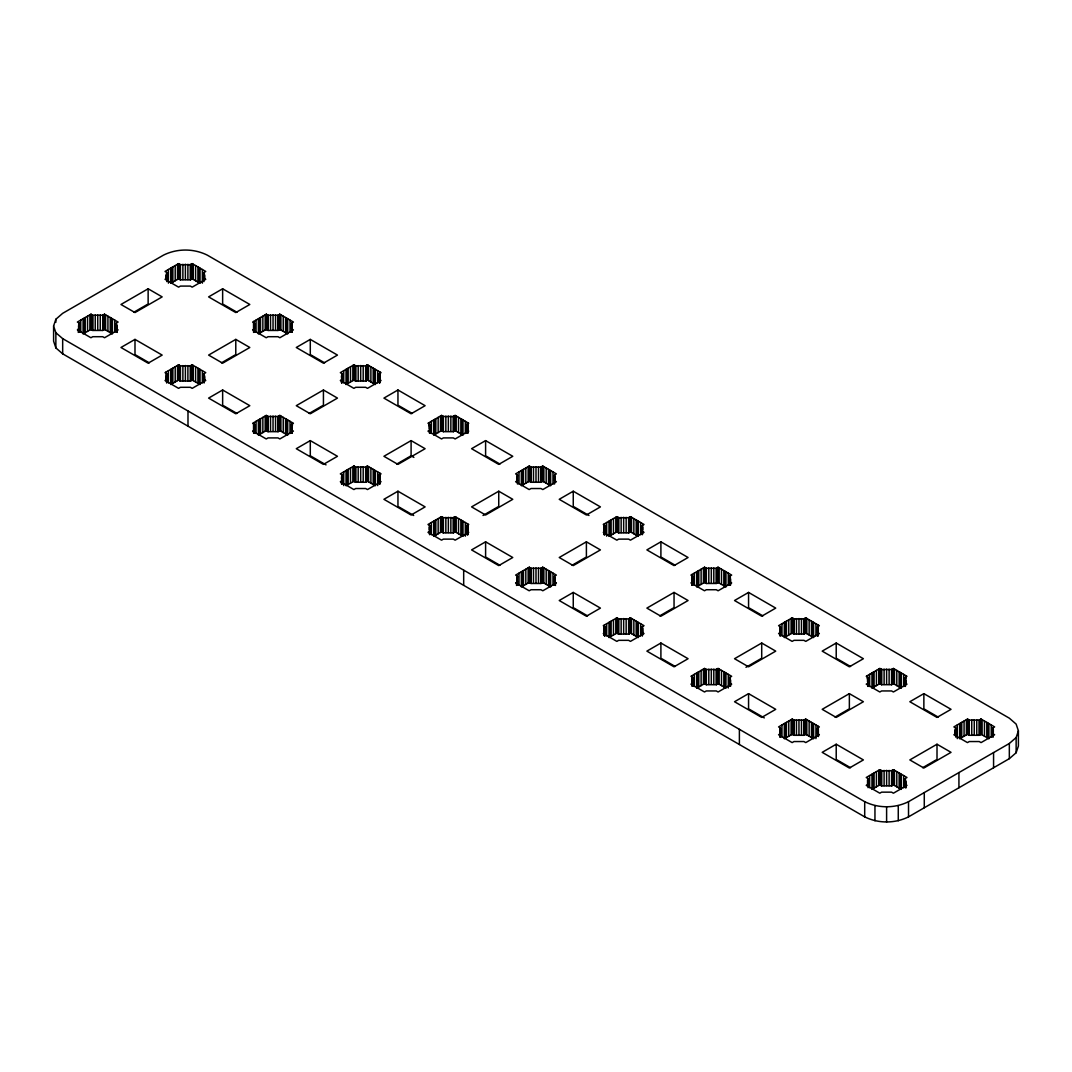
<?xml version="1.0" encoding="UTF-8"?>
<svg xmlns="http://www.w3.org/2000/svg" width="1072" height="1072" viewBox="0 0 1072 1072"><rect width="100%" height="100%" fill="white"/><g stroke="black" fill="none" stroke-linecap="round" stroke-linejoin="round"><path stroke-width="1.5" d="M78.524 329.024L79.181 323.114L77.358 322.056L90.946 314.217L92.755 315.262L102.711 315.262L104.533 314.217L118.121 322.056L116.299 323.114L116.299 332.226M116.299 323.114L116.299 328.849L118.121 329.908L104.533 337.747L102.711 336.702L92.755 336.702L90.946 337.747L77.358 329.908L79.181 328.849L78.524 325.982M166.173 278.412L166.83 272.502L165.008 271.457L178.595 263.618L180.418 264.663L190.36 264.663L192.183 263.618L205.77 271.457L203.948 272.502L203.948 281.614M166.173 379.622L166.83 373.713L165.008 372.667L178.595 364.828L180.418 365.874L190.36 365.874L192.183 364.828L205.77 372.667L203.948 373.713L203.948 382.825M203.948 272.502L203.948 278.251L205.77 279.296L192.183 287.149L190.36 286.09L180.418 286.09L178.595 287.149L165.008 279.296L166.83 278.251L166.173 275.383M203.948 373.713L203.948 379.461L205.77 380.506L192.183 388.359L190.36 387.3L180.418 387.3L178.595 388.359L165.008 380.506L166.83 379.461L166.173 376.594M254.479 323.114L254.479 328.849L252.657 329.908L266.245 337.747L268.067 336.702L278.01 336.702L279.832 337.747L293.42 329.908L291.597 328.849L291.597 323.114L293.42 322.056L279.832 314.217L278.01 315.262L268.067 315.262L266.245 314.217L252.657 322.056L254.479 323.114L254.479 332.226M254.479 424.324L254.479 430.073L252.657 431.118L266.245 438.957L268.067 437.912L278.01 437.912L279.832 438.957L293.42 431.118L291.597 430.073L291.597 424.324L293.42 423.279L279.832 415.427L278.01 416.485L268.067 416.485L266.245 415.427L252.657 423.279L254.479 424.324L254.479 433.101M341.486 382.664L342.129 373.713L340.32 372.667L353.907 364.828L355.716 365.874L365.673 365.874L367.482 364.828L381.069 372.667L379.26 373.713L379.26 382.825M341.486 483.874L342.129 474.923L340.32 473.878L353.907 466.039L355.716 467.084L365.673 467.084L367.482 466.039L381.069 473.878L379.26 474.923L379.26 484.035M429.792 424.324L429.792 430.073L427.969 431.118L441.557 438.957L443.366 437.912L453.322 437.912L455.144 438.957L468.732 431.118L466.91 430.073L466.91 424.324L468.732 423.279L455.144 415.427L453.322 416.485L443.366 416.485L441.557 415.427L427.969 423.279L429.792 424.324L429.792 433.101M429.792 525.535L429.792 531.283L427.969 532.328L441.557 540.167L443.366 539.122L453.322 539.122L455.144 540.167L468.732 532.328L466.91 531.283L466.91 525.535L468.732 524.489L455.144 516.637L453.322 517.696L443.366 517.696L441.557 516.637L427.969 524.489L429.792 525.535L429.792 534.647M516.784 480.832L517.441 474.923L515.619 473.878L529.206 466.039L531.029 467.084L540.971 467.084L542.794 466.039L556.381 473.878L554.559 474.923L554.559 484.035M516.784 582.056L517.441 576.146L515.619 575.088L529.206 567.249L531.029 568.294L540.971 568.294L542.794 567.249L556.381 575.088L554.559 576.146L554.559 585.258M554.559 474.923L554.559 480.671L556.381 481.717L542.794 489.569L540.971 488.524L531.029 488.524L529.206 489.569L515.619 481.717L517.441 480.671L516.784 477.804M554.559 576.146L554.559 581.882L556.381 582.94L542.794 590.779L540.971 589.734L531.029 589.734L529.206 590.779L515.619 582.94L517.441 581.882L516.784 579.014M605.09 525.535L605.09 531.283L603.268 532.328L616.856 540.167L618.678 539.122L628.634 539.122L630.443 540.167L644.031 532.328L642.208 531.283L642.208 525.535L644.031 524.489L630.443 516.637L628.634 517.696L618.678 517.696L616.856 516.637L603.268 524.489L605.09 525.535L605.09 534.647M605.09 626.745L605.09 632.493L603.268 633.539L616.856 641.391L618.678 640.332L628.634 640.332L630.443 641.391L644.031 633.539L642.208 632.493L642.208 626.745L644.031 625.7L630.443 617.847L628.634 618.906L618.678 618.906L616.856 617.847L603.268 625.7L605.09 626.745L605.09 635.857M692.097 585.084L692.74 576.146L690.931 575.088L704.518 567.249L706.327 568.294L716.284 568.294L718.093 567.249L731.68 575.088L729.871 576.146L729.871 585.258M692.097 686.294L692.74 677.357L690.931 676.298L704.518 668.459L706.327 669.504L716.284 669.504L718.093 668.459L731.68 676.298L729.871 677.357L729.871 686.134M729.871 576.146L729.871 581.882L731.68 582.94L718.093 590.779L716.284 589.734L706.327 589.734L704.518 590.779L690.931 582.94L692.74 581.882L692.097 579.014M729.871 677.357L729.871 683.092L731.68 684.15L718.093 691.989L716.284 690.944L706.327 690.944L704.518 691.989L690.931 684.15L692.74 683.092L692.097 680.224M780.403 626.745L780.403 632.493L778.58 633.539L792.168 641.391L793.99 640.332L803.933 640.332L805.755 641.391L819.343 633.539L817.521 632.493L817.521 626.745L819.343 625.7L805.755 617.847L803.933 618.906L793.99 618.906L792.168 617.847L778.58 625.7L780.403 626.745L780.403 635.857M780.403 727.955L780.403 733.704L778.58 734.749L792.168 742.601L793.99 741.543L803.933 741.543L805.755 742.601L819.343 734.749L817.521 733.704L817.521 727.955L819.343 726.91L805.755 719.071L803.933 720.116L793.99 720.116L792.168 719.071L778.58 726.91L780.403 727.955L780.403 737.067M868.052 677.357L868.052 683.092L866.23 684.15L879.817 691.989L881.64 690.944L891.582 690.944L893.405 691.989L906.992 684.15L905.17 683.092L905.17 677.357L906.992 676.298L893.405 668.459L891.582 669.504L881.64 669.504L879.817 668.459L866.23 676.298L868.052 677.357L868.052 686.469M868.052 778.567L868.052 784.302L866.23 785.361L879.817 793.2L881.64 792.154L891.582 792.154L893.405 793.2L906.992 785.361L905.17 784.302L905.17 778.567L906.992 777.508L893.405 769.669L891.582 770.714L881.64 770.714L879.817 769.669L866.23 777.508L868.052 778.567L868.052 787.679M955.045 733.864L955.701 727.955L953.879 726.91L967.467 719.071L969.289 720.116L979.245 720.116L981.054 719.071L994.642 726.91L992.819 727.955L992.819 737.067M53.6 325.982L55.865 319.255L62.672 313.332L163.48 255.136C177.108 248.356 193.67 248.356 207.298 255.136L1009.328 718.173L1016.135 724.096L1018.4 730.836L1018.4 746.018L1016.135 752.745L1009.328 758.668L908.52 816.864C894.892 823.644 878.33 823.644 864.702 816.864L62.672 353.827L55.865 347.904L53.6 341.164L53.6 325.982L55.865 332.722L55.865 347.904M1016.135 752.745L1016.135 737.563L1018.4 730.836M55.865 332.722L62.672 338.631L864.702 801.682C878.33 808.449 894.892 808.449 908.52 801.682L1009.328 743.486L1016.135 737.563M148.137 288.783L120.962 304.475L134.992 312.568L162.167 296.89L148.137 288.783L148.137 303.979L133.839 312.233M112.386 318.746L112.386 333.941L104.533 329.399L102.711 330.457L92.755 330.457L90.946 329.399L83.093 333.941L83.093 318.746M200.035 268.147L200.035 283.33L192.183 278.8L190.36 279.846L180.418 279.846L178.595 278.8L170.743 283.33L170.743 268.147M134.992 339.395L120.962 347.489L148.137 363.18L162.167 355.087L134.992 339.395L134.992 354.577L149.289 362.832M222.641 288.783L208.611 296.89L235.786 312.568L249.816 304.475L222.641 288.783L222.641 303.979L236.939 312.233M235.786 339.395L208.611 355.087L222.641 363.18L249.816 347.489L235.786 339.395L235.786 354.577L221.489 362.832M200.035 369.358L200.035 384.54L192.183 380.011L190.36 381.056L180.418 381.056L178.595 380.011L170.743 384.54L170.743 369.358M287.685 318.746L287.685 333.941L279.832 329.399L278.01 330.457L268.067 330.457L266.245 329.399L258.392 333.941L258.392 318.746M222.641 389.994L208.611 398.101L235.786 413.779L249.816 405.685L222.641 389.994L222.641 405.189L236.939 413.444M310.29 339.395L296.274 347.489L323.436 363.18L337.466 355.087L310.29 339.395L310.29 354.577L324.602 362.832M323.436 389.994L296.274 405.685L310.29 413.779L337.466 398.101L323.436 389.994L323.436 405.189L309.138 413.444M287.685 419.969L287.685 435.152L279.832 430.609L278.01 431.668L268.067 431.668L266.245 430.609L258.392 435.152L258.392 419.969M375.347 369.358L375.347 384.54L367.482 380.011L365.673 381.056L355.716 381.056L353.907 380.011L346.042 384.54L346.042 369.358M310.29 440.605L296.274 448.699L323.436 464.39L337.466 456.297L310.29 440.605L310.29 455.788L326.022 464.873M397.953 389.994L383.923 398.101L411.099 413.779L425.115 405.685L397.953 389.994L397.953 405.189L412.251 413.444M411.099 440.605L383.923 456.297L397.953 464.39L425.115 448.699L411.099 440.605L411.099 455.788L396.787 464.042M375.347 470.568L375.347 485.75L367.482 481.221L365.673 482.266L355.716 482.266L353.907 481.221L346.042 485.75L346.042 470.568M462.997 419.969L462.997 435.152L455.144 430.609L453.322 431.668L443.366 431.668L441.557 430.609L433.704 435.152L433.704 419.969M397.953 491.217L383.923 499.311L411.099 515.002L425.115 506.895L397.953 491.217L397.953 506.399L413.685 515.485M485.603 440.605L471.573 448.699L498.748 464.39L512.778 456.297L485.603 440.605L485.603 455.788L499.9 464.042M498.748 491.217L471.573 506.895L485.603 515.002L512.778 499.311L498.748 491.217L498.748 506.399L483.016 515.485M462.997 521.18L462.997 536.362L455.144 531.833L453.322 532.878L443.366 532.878L441.557 531.833L433.704 536.362L433.704 521.18M550.646 470.568L550.646 485.75L542.794 481.221L540.971 482.266L531.029 482.266L529.206 481.221L521.354 485.75L521.354 470.568M485.603 541.816L471.573 549.909L498.748 565.601L512.778 557.507L485.603 541.816L485.603 556.998L499.9 565.266M573.252 491.217L559.222 499.311L586.397 515.002L600.427 506.895L573.252 491.217L573.252 506.399L588.984 515.485M586.397 541.816L559.222 557.507L573.252 565.601L600.427 549.909L586.397 541.816L586.397 556.998L572.1 565.266M550.646 571.778L550.646 586.974L542.794 582.431L540.971 583.476L531.029 583.476L529.206 582.431L521.354 586.974L521.354 571.778M638.296 521.18L638.296 536.362L630.443 531.833L628.634 532.878L618.678 532.878L616.856 531.833L609.003 536.362L609.003 521.18M573.252 592.427L559.222 600.521L586.397 616.212L600.427 608.105L573.252 592.427L573.252 607.61L587.55 615.864M660.901 541.816L646.885 549.909L674.047 565.601L688.077 557.507L660.901 541.816L660.901 556.998L675.213 565.266M674.047 592.427L646.885 608.105L660.901 616.212L688.077 600.521L674.047 592.427L674.047 607.61L659.749 615.864M638.296 622.39L638.296 637.572L630.443 633.043L628.634 634.088L618.678 634.088L616.856 633.043L609.003 637.572L609.003 622.39M725.958 571.778L725.958 586.974L718.093 582.431L716.284 583.476L706.327 583.476L704.518 582.431L696.653 586.974L696.653 571.778M660.901 643.026L646.885 651.133L674.047 666.811L688.077 658.717L660.901 643.026L660.901 658.221L675.213 666.476M748.564 592.427L734.534 600.521L761.71 616.212L775.726 608.105L748.564 592.427L748.564 607.61L762.862 615.864M761.71 643.026L734.534 658.717L748.564 666.811L775.726 651.133L761.71 643.026L761.71 658.221L745.978 667.293M725.958 672.988L725.958 688.184L718.093 683.641L716.284 684.7L706.327 684.7L704.518 683.641L696.653 688.184L696.653 672.988M813.608 622.39L813.608 637.572L805.755 633.043L803.933 634.088L793.99 634.088L792.168 633.043L784.315 637.572L784.315 622.39M748.564 693.638L734.534 701.731L761.71 717.423L775.726 709.329L748.564 693.638L748.564 708.82L764.296 717.905M836.214 643.026L822.184 651.133L849.359 666.811L863.389 658.717L836.214 643.026L836.214 658.221L850.511 666.476M849.359 693.638L822.184 709.329L836.214 717.423L863.389 701.731L849.359 693.638L849.359 708.82L835.061 717.074M813.608 723.6L813.608 738.782L805.755 734.253L803.933 735.298L793.99 735.298L792.168 734.253L784.315 738.782L784.315 723.6M901.257 672.988L901.257 688.184L893.405 683.641L891.582 684.7L881.64 684.7L879.817 683.641L871.965 688.184L871.965 672.988M836.214 744.236L822.184 752.343L849.359 768.021L863.389 759.927L836.214 744.236L836.214 759.432L850.511 767.686M923.863 693.638L909.833 701.731L937.008 717.423L951.038 709.329L923.863 693.638L923.863 708.82L938.161 717.074M937.008 744.236L909.833 759.927L923.863 768.021L951.038 752.343L937.008 744.236L937.008 759.432L922.711 767.686M901.257 774.212L901.257 789.394L893.405 784.851L891.582 785.91L881.64 785.91L879.817 784.851L871.965 789.394L871.965 774.212M988.907 723.6L988.907 738.782L981.054 734.253L979.245 735.298L969.289 735.298L967.467 734.253L959.614 738.782L959.614 723.6M411.099 455.788L413.899 457.409M992.819 727.955L992.819 733.704L994.642 734.749L981.054 742.601L979.245 741.543L969.289 741.543L967.467 742.601L953.879 734.749L955.701 733.704L955.045 730.836M379.26 373.713L379.26 379.461L381.069 380.506L367.482 388.359L365.673 387.3L355.716 387.3L353.907 388.359L340.32 380.506L342.129 379.461L341.486 376.594M379.26 474.923L379.26 480.671L381.069 481.717L367.482 489.569L365.673 488.524L355.716 488.524L353.907 489.569L340.32 481.717L342.129 480.671L341.486 477.804M1009.328 743.486L1009.328 758.668M993.57 752.571L993.57 767.766M993.315 729.389L993.315 732.417M993.114 727.794L993.114 736.906M991.252 724.953L991.252 737.094M987.848 722.984L987.848 738.166M986.789 722.367L986.789 737.563M984.458 721.027L984.458 736.209M982.113 719.674L982.113 734.869M981.054 719.071L981.054 734.253M980.773 719.232L980.773 734.414M980.143 719.593L980.143 734.776M979.527 719.955L979.527 735.137M979.245 720.116L979.245 735.298M976.766 719.835L976.766 735.017M974.26 719.741L974.26 734.923M971.755 719.835L971.755 735.017M969.289 720.116L969.289 735.298M969.008 719.955L969.008 735.137M968.378 719.593L968.378 734.776M967.761 719.232L967.761 734.414M967.467 719.071L967.467 734.253M966.408 719.674L966.408 734.869M964.076 721.027L964.076 736.209M961.745 722.367L961.745 737.563M960.673 722.984L960.673 738.166M958.931 772.577L958.931 787.773M957.283 724.953L957.283 738.621M955.701 727.955L955.701 737.067M955.219 729.389L955.219 733.945M924.278 792.583L924.278 807.765M908.52 801.682L908.52 816.864M906.081 784.838L906.081 787.866M905.934 675.695L905.934 678.723M905.827 680.224L905.827 683.266M905.827 781.434L905.827 784.476M905.666 678.777L905.666 683.333M905.666 779.987L905.666 784.543M905.451 683.266L905.451 686.294M905.451 784.476L905.451 787.505M905.17 677.357L905.17 686.469M905.17 778.567L905.17 787.679M903.589 674.342L903.589 686.495M903.589 775.552L903.589 787.706M900.199 672.385L900.199 687.567M900.199 773.595L900.199 788.778M899.14 671.769L899.14 686.951M899.14 772.979L899.14 788.161M898.269 805.608L898.269 820.79M896.795 670.415L896.795 685.611M896.795 771.626L896.795 786.821M894.463 669.075L894.463 684.258M894.463 770.286L894.463 785.468M893.405 668.459L893.405 683.641M893.405 769.669L893.405 784.851M893.123 668.62L893.123 683.815M893.123 769.83L893.123 785.026M892.494 668.982L892.494 684.164M892.494 770.192L892.494 785.387M891.864 669.343L891.864 684.526M891.864 770.554L891.864 785.736M891.582 669.504L891.582 684.7M891.582 770.714L891.582 785.91M889.117 669.223L889.117 684.418M889.117 770.433L889.117 785.629M886.611 669.129L886.611 684.325M886.611 770.339L886.611 785.535M886.611 806.921L886.611 822.103M884.105 669.223L884.105 684.418M884.105 770.433L884.105 785.629M881.64 669.504L881.64 684.7M881.64 770.714L881.64 785.91M881.358 669.343L881.358 684.526M881.358 770.554L881.358 785.736M880.728 668.982L880.728 684.164M880.728 770.192L880.728 785.387M880.099 668.62L880.099 683.815M880.099 769.83L880.099 785.026M879.817 668.459L879.817 683.641M879.817 769.669L879.817 784.851M878.759 669.075L878.759 684.258M878.759 770.286L878.759 785.468M876.427 670.415L876.427 685.611M876.427 771.626L876.427 786.821M874.953 805.608L874.953 820.79M874.082 671.769L874.082 686.951M874.082 772.979L874.082 788.161M873.023 672.385L873.023 687.567M873.023 773.595L873.023 788.778M869.633 674.342L869.633 686.495M869.633 775.552L869.633 787.706M867.771 683.266L867.771 686.294M867.556 678.777L867.556 681.819M867.556 779.987L867.556 784.543M867.288 675.695L867.288 678.723M864.702 801.682L864.702 816.864M818.271 625.083L818.271 635.709M818.271 726.293L818.432 736.544M818.003 628.179L818.003 635.763M818.003 729.389L818.003 735.459M817.802 626.584L817.802 635.696M817.802 727.794L817.802 735.392M817.521 626.745L817.521 635.857M817.521 727.955L817.521 735.553M815.939 623.73L815.939 635.884M815.939 724.953L815.939 738.621M812.549 621.773L812.549 636.956M812.549 722.984L812.549 738.166M811.477 621.157L811.477 636.353M811.477 722.367L811.477 737.563M809.146 619.817L809.146 634.999M809.146 721.027L809.146 736.209M806.814 618.464L806.814 633.646M806.814 719.674L806.814 734.869M805.755 617.847L805.755 633.043M805.755 719.071L805.755 734.253M805.461 618.021L805.461 633.204M805.461 719.232L805.461 734.414M804.844 618.383L804.844 633.565M804.844 719.593L804.844 734.776M804.214 618.745L804.214 633.927M804.214 719.955L804.214 735.137M803.933 618.906L803.933 634.088M803.933 720.116L803.933 735.298M801.467 618.624L801.467 633.807M801.467 719.835L801.467 735.017M798.962 618.531L798.962 633.713M798.962 719.741L798.962 734.923M796.456 618.624L796.456 633.807M796.456 719.835L796.456 735.017M793.99 618.906L793.99 634.088M793.99 720.116L793.99 735.298M793.695 618.745L793.695 633.927M793.695 719.955L793.695 735.137M793.079 618.383L793.079 633.565M793.079 719.593L793.079 734.776M792.449 618.021L792.449 633.204M792.449 719.232L792.449 734.414M792.168 617.847L792.168 633.043M792.168 719.071L792.168 734.253M791.109 618.464L791.109 633.646M791.109 719.674L791.109 734.869M788.764 619.817L788.764 634.999M788.764 721.027L788.764 736.209M786.433 621.157L786.433 636.353M786.433 722.367L786.433 737.563M785.374 621.773L785.374 636.956M785.374 722.984L785.374 738.166M781.97 623.73L781.97 635.884M781.97 724.953L781.97 737.094M780.108 626.584L780.108 635.696M780.108 727.794L780.108 736.906M779.907 628.179L779.907 635.763M779.907 729.389L779.907 736.973M739.385 729.322L739.385 744.517M730.514 579.014L730.514 585.084M730.514 680.224L730.514 686.294M730.354 577.567L730.354 585.165M730.354 678.777L730.354 686.227M730.153 575.972L730.153 585.084M730.153 677.182L730.153 686.294M728.29 573.131L728.29 585.285M728.29 674.342L728.29 688.01M724.886 571.175L724.886 586.357M724.886 672.385L724.886 687.567M723.828 570.559L723.828 585.741M723.828 671.769L723.828 686.951M721.496 569.205L721.496 584.387M721.496 670.415L721.496 685.611M719.165 567.865L719.165 583.047M719.165 669.075L719.165 684.258M718.093 567.249L718.093 582.431M718.093 668.459L718.093 683.641M717.811 567.41L717.811 582.592M717.811 668.62L717.811 683.815M717.195 567.771L717.195 582.954M717.195 668.982L717.195 684.164M716.565 568.133L716.565 583.315M716.565 669.343L716.565 684.526M716.284 568.294L716.284 583.476M716.284 669.504L716.284 684.7M713.805 568.013L713.805 583.195M713.805 669.223L713.805 684.418M711.312 567.919L711.312 583.101M711.312 669.129L711.312 684.325M708.806 568.013L708.806 583.195M708.806 669.223L708.806 684.418M706.327 568.294L706.327 583.476M706.327 669.504L706.327 684.7M706.046 568.133L706.046 583.315M706.046 669.343L706.046 684.526M705.416 567.771L705.416 582.954M705.416 668.982L705.416 684.164M704.8 567.41L704.8 582.592M704.8 668.62L704.8 683.815M704.518 567.249L704.518 582.431M704.518 668.459L704.518 683.641M703.446 567.865L703.446 583.047M703.446 669.075L703.446 684.258M701.115 569.205L701.115 584.387M701.115 670.415L701.115 685.611M698.783 570.559L698.783 585.741M698.783 671.769L698.783 686.951M697.725 571.175L697.725 586.357M697.725 672.385L697.725 687.567M694.321 573.131L694.321 585.285M694.321 674.342L694.321 686.495M692.74 576.146L692.74 585.258M692.74 677.357L692.74 686.134M692.458 575.972L692.257 585.165M692.458 677.182L692.458 686.294M691.989 574.485L691.989 585.111M691.989 675.695L691.989 684.807M642.704 526.955L642.704 529.997M642.704 628.179L642.865 632.654M642.503 525.374L642.503 534.486M642.503 626.584L642.503 635.696M642.208 525.535L642.208 534.647M642.208 626.745L642.208 635.857M640.641 522.52L640.641 534.673M640.641 623.73L640.641 635.884M637.237 520.563L637.237 535.745M637.237 621.773L637.237 636.956M636.178 519.947L636.178 535.142M636.178 621.157L636.178 636.353M633.847 518.607L633.847 533.789M633.847 619.817L633.847 634.999M631.502 517.253L631.502 532.436M631.502 618.464L631.502 633.646M630.443 516.637L630.443 531.833M630.443 617.847L630.443 633.043M630.162 516.811L630.162 531.993M630.162 618.021L630.162 633.204M629.532 517.16L629.532 532.355M629.532 618.383L629.532 633.565M628.916 517.521L628.916 532.717M628.916 618.745L628.916 633.927M628.634 517.696L628.634 532.878M628.634 618.906L628.634 634.088M626.155 517.414L626.155 532.596M626.155 618.624L626.155 633.807M623.649 517.32L623.649 532.503M623.649 618.531L623.649 633.713M621.144 517.414L621.144 532.596M621.144 618.624L621.144 633.807M618.678 517.696L618.678 532.878M618.678 618.906L618.678 634.088M618.397 517.521L618.397 532.717M618.397 618.745L618.397 633.927M617.767 517.16L617.767 532.355M617.767 618.383L617.767 633.565M617.15 516.811L617.15 531.993M617.15 618.021L617.15 633.204M616.856 516.637L616.856 531.833M616.856 617.847L616.856 633.043M615.797 517.253L615.797 532.436M615.797 618.464L615.797 633.646M613.465 518.607L613.465 533.789M613.465 619.817L613.465 634.999M611.134 519.947L611.134 535.142M611.134 621.157L611.134 636.353M610.062 520.563L610.062 535.745M610.062 621.773L610.062 636.956M606.672 522.52L606.672 536.188M606.672 623.73L606.672 635.884M604.809 525.374L604.809 534.486M604.809 626.584L604.809 635.696M604.608 526.955L604.608 534.553M604.608 628.179L604.608 635.763M604.34 523.873L604.34 534.499M604.34 625.083L604.34 635.709M604.179 525.012L604.179 534.848M604.179 626.222L604.179 635.334M555.47 582.404L555.47 585.446M555.216 477.804L555.216 480.832M555.216 579.014L555.216 582.056M555.055 476.357L555.055 480.913M555.055 577.567L555.055 582.123M554.84 582.056L554.84 585.084M552.978 471.921L552.978 484.062M552.978 573.131L552.978 585.285M549.588 469.951L549.588 485.147M549.588 571.175L549.588 586.357M548.529 469.348L548.529 484.531M548.529 570.559L548.529 585.741M546.184 467.995L546.184 483.177M546.184 569.205L546.184 584.387M543.852 466.642L543.852 481.837M543.852 567.865L543.852 583.047M542.794 466.039L542.794 481.221M542.794 567.249L542.794 582.431M542.512 466.199L542.512 481.382M542.512 567.41L542.512 582.592M541.883 466.561L541.883 481.743M541.883 567.771L541.883 582.954M541.253 466.923L541.253 482.105M541.253 568.133L541.253 583.315M540.971 467.084L540.971 482.266M540.971 568.294L540.971 583.476M538.506 466.802L538.506 481.985M538.506 568.013L538.506 583.195M536 466.709L536 481.891M536 567.919L536 583.101M533.494 466.802L533.494 481.985M533.494 568.013L533.494 583.195M531.029 467.084L531.029 482.266M531.029 568.294L531.029 583.476M530.747 466.923L530.747 482.105M530.747 568.133L530.747 583.315M530.117 466.561L530.117 481.743M530.117 567.771L530.117 582.954M529.488 466.199L529.488 481.382M529.488 567.41L529.488 582.592M529.206 466.039L529.206 481.221M529.206 567.249L529.206 582.431M528.148 466.642L528.148 481.837M528.148 567.865L528.148 583.047M525.816 467.995L525.816 483.177M525.816 569.205L525.816 584.387M523.471 469.348L523.471 484.531M523.471 570.559L523.471 585.741M522.412 469.951L522.412 485.147M522.412 571.175L522.412 586.357M519.022 471.921L519.022 484.062M519.022 573.131L519.022 585.285M517.441 474.923L517.441 484.035M517.441 576.146L517.441 585.258M516.945 476.357L516.945 480.913M516.945 577.567L517.16 585.084M516.53 582.404L516.53 585.446M467.821 423.802L467.821 432.914M467.821 525.012L467.821 534.848M467.66 422.663L467.66 433.289M467.66 523.873L467.66 534.499M467.392 425.745L467.566 433.276M467.392 526.955L467.392 534.553M467.191 424.164L467.191 433.276M467.191 525.374L467.191 534.486M466.91 424.324L466.91 433.101M466.91 525.535L466.91 534.647M465.328 421.309L465.328 433.463M465.328 522.52L465.328 536.188M463.68 570.157L463.68 585.339M461.938 419.353L461.938 434.535M461.938 520.563L461.938 535.745M460.866 418.737L460.866 433.919M460.866 519.947L460.866 535.142M458.535 417.397L458.535 432.579M458.535 518.607L458.535 533.789M456.203 416.043L456.203 431.225M456.203 517.253L456.203 532.436M455.144 415.427L455.144 430.609M455.144 516.637L455.144 531.833M454.85 415.588L454.85 430.783M454.85 516.811L454.85 531.993M454.233 415.949L454.233 431.145M454.233 517.16L454.233 532.355M453.603 416.311L453.603 431.507M453.603 517.521L453.603 532.717M453.322 416.485L453.322 431.668M453.322 517.696L453.322 532.878M450.856 416.191L450.856 431.386M450.856 517.414L450.856 532.596M448.351 416.097L448.351 431.292M448.351 517.32L448.351 532.503M445.845 416.191L445.845 431.386M445.845 517.414L445.845 532.596M443.366 416.485L443.366 431.668M443.366 517.696L443.366 532.878M443.084 416.311L443.084 431.507M443.084 517.521L443.084 532.717M442.468 415.949L442.468 431.145M442.468 517.16L442.468 532.355M441.838 415.588L441.838 430.783M441.838 516.811L441.838 531.993M441.557 415.427L441.557 430.609M441.557 516.637L441.557 531.833M440.498 416.043L440.498 431.225M440.498 517.253L440.498 532.436M438.153 417.397L438.153 432.579M438.153 518.607L438.153 533.789M435.822 418.737L435.822 433.919M435.822 519.947L435.822 535.142M434.763 419.353L434.763 434.535M434.763 520.563L434.763 535.745M431.359 421.309L431.359 433.463M431.359 522.52L431.359 534.673M429.497 424.164L429.497 433.276M429.497 525.374L429.497 534.486M429.296 425.745L429.296 428.787M429.296 526.955L429.296 529.997M429.028 422.663L429.028 425.691M380.011 372.051L380.011 382.691M380.011 473.261L380.011 483.901M379.743 375.146L379.743 382.731M379.743 476.357L379.743 483.954M379.542 373.552L379.542 382.664M379.542 474.762L379.542 483.874M377.679 370.711L377.679 382.851M377.679 471.921L377.679 485.589M374.275 368.741L374.275 383.937M374.275 469.951L374.275 485.147M373.217 368.138L373.217 383.32M373.217 469.348L373.217 484.531M370.885 366.785L370.885 381.967M370.885 467.995L370.885 483.177M368.554 365.431L368.554 380.627M368.554 466.642L368.554 481.837M367.482 364.828L367.482 380.011M367.482 466.039L367.482 481.221M367.2 364.989L367.2 380.171M367.2 466.199L367.2 481.382M366.584 365.351L366.584 380.533M366.584 466.561L366.584 481.743M365.954 365.713L365.954 380.895M365.954 466.923L365.954 482.105M365.673 365.874L365.673 381.056M365.673 467.084L365.673 482.266M363.194 365.592L363.194 380.774M363.194 466.802L363.194 481.985M360.688 365.498L360.688 380.681M360.688 466.709L360.688 481.891M358.195 365.592L358.195 380.774M358.195 466.802L358.195 481.985M355.716 365.874L355.716 381.056M355.716 467.084L355.716 482.266M355.435 365.713L355.435 380.895M355.435 466.923L355.435 482.105M354.805 365.351L354.805 380.533M354.805 466.561L354.805 481.743M354.189 364.989L354.189 380.171M354.189 466.199L354.189 481.382M353.907 364.828L353.907 380.011M353.907 466.039L353.907 481.221M352.835 365.431L352.835 380.627M352.835 466.642L352.835 481.837M350.504 366.785L350.504 381.967M350.504 467.995L350.504 483.177M348.172 368.138L348.172 383.32M348.172 469.348L348.172 484.531M347.114 368.741L347.114 383.937M347.114 469.951L347.114 485.147M343.71 370.711L343.71 382.851M343.71 471.921L343.71 485.589M342.129 373.713L342.129 382.825M342.129 474.923L342.129 484.035M341.847 373.552L341.847 382.664M341.847 474.762L341.847 483.874M341.646 375.146L341.646 382.731M341.646 476.357L341.646 483.954M292.361 422.663L292.361 425.691M292.093 324.535L292.093 332.132M292.093 425.745L292.093 433.195M291.892 322.953L291.892 332.065M291.892 424.164L291.892 433.276M291.597 323.114L291.597 332.226M291.597 424.324L291.597 433.101M290.03 320.099L290.03 332.253M290.03 421.309L290.03 433.463M286.626 318.143L286.626 333.325M286.626 419.353L286.626 434.535M285.567 317.526L285.567 332.709M285.567 418.737L285.567 433.919M283.236 316.173L283.236 331.369M283.236 417.397L283.236 432.579M280.891 314.833L280.891 330.015M280.891 416.043L280.891 431.225M279.832 314.217L279.832 329.399M279.832 415.427L279.832 430.609M279.551 314.377L279.551 329.573M279.551 415.588L279.551 430.783M278.921 314.739L278.921 329.935M278.921 415.949L278.921 431.145M278.305 315.101L278.305 330.283M278.305 416.311L278.305 431.507M278.01 315.262L278.01 330.457M278.01 416.485L278.01 431.668M275.544 314.98L275.544 330.176M275.544 416.191L275.544 431.386M273.038 314.887L273.038 330.082M273.038 416.097L273.038 431.292M270.533 314.98L270.533 330.176M270.533 416.191L270.533 431.386M268.067 315.262L268.067 330.457M268.067 416.485L268.067 431.668M267.786 315.101L267.786 330.283M267.786 416.311L267.786 431.507M267.156 314.739L267.156 329.935M267.156 415.949L267.156 431.145M266.539 314.377L266.539 329.573M266.539 415.588L266.539 430.783M266.245 314.217L266.245 329.399M266.245 415.427L266.245 430.609M265.186 314.833L265.186 330.015M265.186 416.043L265.186 431.225M262.854 316.173L262.854 331.369M262.854 417.397L262.854 432.579M260.523 317.526L260.523 332.709M260.523 418.737L260.523 433.919M259.451 318.143L259.451 333.325M259.451 419.353L259.451 434.535M256.061 320.099L256.061 332.253M256.061 421.309L256.061 433.463M254.198 322.953L254.198 332.065M254.198 424.164L254.198 433.276M253.997 324.535L253.997 332.132M253.997 425.745L253.997 433.195M253.729 321.453L253.729 332.079M253.729 422.663L253.729 433.289M253.568 322.592L253.568 332.414M253.568 423.802L253.568 432.914M204.605 275.383L204.605 278.412M204.605 376.594L204.605 379.622M204.444 273.936L204.444 278.492M204.444 375.146L204.444 379.702M204.229 379.622L204.229 382.664M202.367 269.501L202.367 283.155M202.367 370.711L202.367 382.851M198.977 267.531L198.977 282.713M198.977 368.741L198.977 383.937M197.918 266.915L197.918 282.11M197.918 368.138L197.918 383.32M195.573 265.575L195.573 280.757M195.573 366.785L195.573 381.967M193.241 264.221L193.241 279.417M193.241 365.431L193.241 380.627M192.183 263.618L192.183 278.8M192.183 364.828L192.183 380.011M191.901 263.779L191.901 278.961M191.901 364.989L191.901 380.171M191.272 264.141L191.272 279.323M191.272 365.351L191.272 380.533M190.642 264.503L190.642 279.685M190.642 365.713L190.642 380.895M190.36 264.663L190.36 279.846M190.36 365.874L190.36 381.056M187.989 410.991L187.989 426.174M187.895 264.382L187.895 279.564M187.895 365.592L187.895 380.774M185.389 264.288L185.389 279.47M185.389 365.498L185.389 380.681M182.883 264.382L182.883 279.564M182.883 365.592L182.883 380.774M180.418 264.663L180.418 279.846M180.418 365.874L180.418 381.056M180.136 264.503L180.136 279.685M180.136 365.713L180.136 380.895M179.506 264.141L179.506 279.323M179.506 365.351L179.506 380.533M178.877 263.779L178.877 278.961M178.877 364.989L178.877 380.171M178.595 263.618L178.595 278.8M178.595 364.828L178.595 380.011M177.537 264.221L177.537 279.417M177.537 365.431L177.537 380.627M175.205 265.575L175.205 280.757M175.205 366.785L175.205 381.967M172.86 266.915L172.86 282.11M172.86 368.138L172.86 383.32M171.801 267.531L171.801 282.713M171.801 368.741L171.801 383.937M168.411 269.501L168.411 283.155M168.411 370.711L168.411 382.851M166.83 272.502L166.83 281.614M166.83 373.713L166.83 382.825M166.549 379.622L166.549 382.664M166.334 273.936L166.334 278.492M166.334 375.146L166.334 379.702M166.066 372.051L166.066 375.093M117.21 329.385L117.21 332.414M116.955 325.982L116.955 329.024M116.781 324.535L116.781 329.091M116.58 329.024L116.58 332.052M114.717 320.099L114.717 332.253M111.327 318.143L111.327 333.325M110.255 317.526L110.255 332.709M107.924 316.173L107.924 331.369M105.592 314.833L105.592 330.015M104.533 314.217L104.533 329.399M104.239 314.377L104.239 329.573M103.622 314.739L103.622 329.935M102.992 315.101L102.992 330.283M102.711 315.262L102.711 330.457M100.245 314.98L100.245 330.176M97.74 314.887L97.74 330.082M95.234 314.98L95.234 330.176M92.755 315.262L92.755 330.457M92.473 315.101L92.473 330.283M91.857 314.739L91.857 329.935M91.227 314.377L91.227 329.573M90.946 314.217L90.946 329.399M89.887 314.833L89.887 330.015M87.542 316.173L87.542 331.369M85.211 317.526L85.211 332.709M84.152 318.143L84.152 333.325M80.748 320.099L80.748 332.253M79.181 323.114L79.181 332.226M78.886 322.953L78.886 332.065M78.685 324.535L78.685 329.091M78.269 329.385L78.269 332.414M62.672 338.631L62.672 353.827M55.865 319.255L55.865 322.283"/></g></svg>
